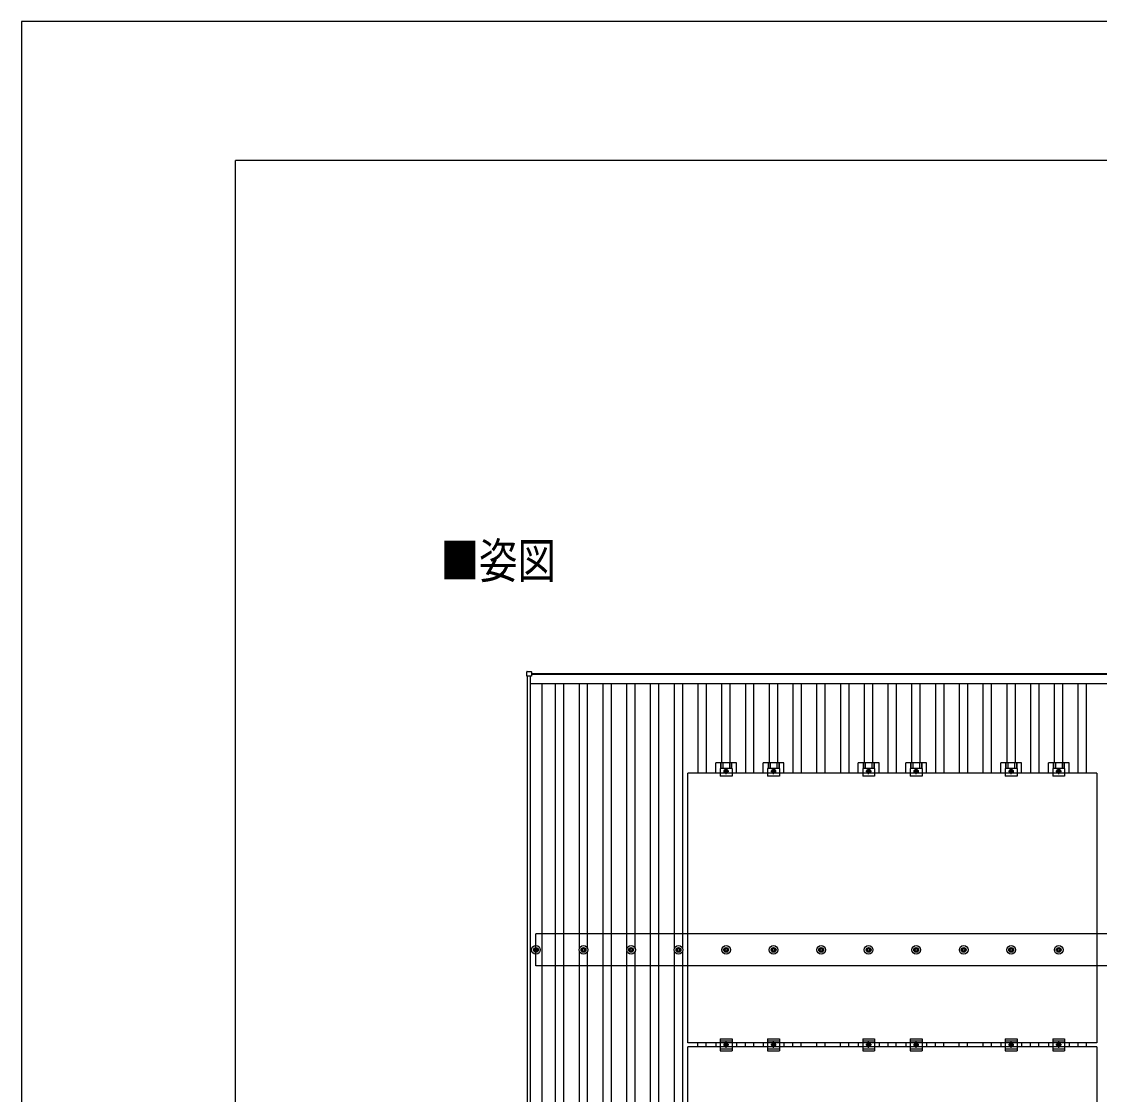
# Model space of a CAD drawing. Units: millimetres, scale not verified. Extents: x -12615 to 12615, y -8910 to 8910.
# Drawn here: x -12615 to -8079, y 4396 to 8910 of the extents above; entities that cross this region are included whole.
import ezdxf
from ezdxf.enums import TextEntityAlignment as Align

# ---------------------------------------------------------------- set-up
doc = ezdxf.new("R2010")
doc.units = ezdxf.units.MM
doc.header["$LTSCALE"] = 40
for name, color, linetype in [('0-2_USER1', 3, 'Continuous'), ('0-4_YKK_13', 4, 'Continuous'), ('0-5_YKK_A1', 4, 'Continuous'), ('0-7_YKK_ZWAK', 7, 'Continuous')]:
    doc.layers.add(name, color=color, linetype=linetype)
doc.styles.add('ＭＳ ゴシック', font='')
doc.styles.get('ＭＳ ゴシック').set_extended_font_data('MS Gothic')

msp = doc.modelspace()

# ---------------------------------------------------------------- linework, layer by layer
at = {"layer": '0-4_YKK_13'}
for p, q in [((-10488.3, 6156.4), (-10488.3, 6174.4)), ((-10487.3, 6175.4), (-10469.3, 6175.4)), ((-10468.3, 6174.4), (-10468.3, 6156.4)), ((-10469.3, 6155.4), (-10487.3, 6155.4)), ((-9693.65, 5747.4), (-9693.65, 5790.9)), ((-9675.01, 5766.7), (-9675, 5735.4)), ((-9625, 5766.7), (-9675.01, 5766.7)), ((-9673.52, 5790.9), (-9673.52, 5766.7)), ((-9672.12, 5790.9), (-9672.12, 5766.7)), ((-9663.92, 5790.9), (-9663.92, 5766.7)), ((-9650, 5743.39), (-9650, 5768.4)), ((-9636.08, 5790.9), (-9636.08, 5766.7)), ((-9627.88, 5790.9), (-9627.88, 5766.7)), ((-9626.48, 5790.9), (-9626.48, 5766.7)), ((-9493.65, 5747.4), (-9493.65, 5790.9)), ((-9475.01, 5766.7), (-9475, 5735.4)), ((-9425, 5766.7), (-9475.01, 5766.7)), ((-9473.52, 5790.9), (-9473.52, 5766.7)), ((-9472.12, 5790.9), (-9472.12, 5766.7)), ((-9463.92, 5790.9), (-9463.92, 5766.7)), ((-9450, 5743.39), (-9450, 5768.4)), ((-9436.08, 5790.9), (-9436.08, 5766.7)), ((-9427.88, 5790.9), (-9427.88, 5766.7)), ((-9426.48, 5790.9), (-9426.48, 5766.7)), ((-9093.65, 5747.4), (-9093.65, 5790.9)), ((-9075.01, 5766.7), (-9075, 5735.4)), ((-9025, 5766.7), (-9075.01, 5766.7)), ((-9073.52, 5790.9), (-9073.52, 5766.7)), ((-9072.12, 5790.9), (-9072.12, 5766.7)), ((-9063.92, 5790.9), (-9063.92, 5766.7)), ((-9050, 5743.39), (-9050, 5768.4)), ((-9036.08, 5790.9), (-9036.08, 5766.7)), ((-9027.88, 5790.9), (-9027.88, 5766.7)), ((-9026.48, 5790.9), (-9026.48, 5766.7)), ((-8893.65, 5747.4), (-8893.65, 5790.9)), ((-8875.01, 5766.7), (-8875, 5735.4)), ((-8825, 5766.7), (-8875.01, 5766.7)), ((-8873.52, 5790.9), (-8873.52, 5766.7)), ((-8872.12, 5790.9), (-8872.12, 5766.7)), ((-8863.92, 5790.9), (-8863.92, 5766.7)), ((-8850, 5743.39), (-8850, 5768.4)), ((-8836.08, 5790.9), (-8836.08, 5766.7)), ((-8827.88, 5790.9), (-8827.88, 5766.7)), ((-8826.48, 5790.9), (-8826.48, 5766.7)), ((-8493.65, 5747.4), (-8493.65, 5790.9)), ((-8475.01, 5766.7), (-8475, 5735.4)), ((-8425, 5766.7), (-8475.01, 5766.7)), ((-8473.52, 5790.9), (-8473.52, 5766.7)), ((-8472.12, 5790.9), (-8472.12, 5766.7)), ((-8463.92, 5790.9), (-8463.92, 5766.7)), ((-8450, 5743.39), (-8450, 5768.4)), ((-8436.08, 5790.9), (-8436.08, 5766.7)), ((-8427.88, 5790.9), (-8427.88, 5766.7)), ((-8426.48, 5790.9), (-8426.48, 5766.7)), ((-8293.65, 5747.4), (-8293.65, 5790.9)), ((-8275.01, 5766.7), (-8275, 5735.4)), ((-8225, 5766.7), (-8275.01, 5766.7)), ((-8273.52, 5790.9), (-8273.52, 5766.7)), ((-8272.12, 5790.9), (-8272.12, 5766.7)), ((-8263.92, 5790.9), (-8263.92, 5766.7)), ((-8250, 5743.39), (-8250, 5768.4)), ((-8236.08, 5790.9), (-8236.08, 5766.7)), ((-8227.88, 5790.9), (-8227.88, 5766.7)), ((-8226.48, 5790.9), (-8226.48, 5766.7)), ((-9811, 4613.4), (-9811, 5747.4)), ((-8089, 5747.4), (-9811, 5747.4)), ((-9661.5, 5755.9), (-9638.5, 5755.9)), ((-9461.5, 5755.9), (-9438.5, 5755.9)), ((-9061.5, 5755.9), (-9038.5, 5755.9)), ((-8861.5, 5755.9), (-8838.5, 5755.9)), ((-8461.5, 5755.9), (-8438.5, 5755.9)), ((-8261.5, 5755.9), (-8238.5, 5755.9)), ((-10460, 5005.88), (-10455.58, 5005.88)), ((-10460, 5002.38), (-10455.58, 5002.38)), ((-10451.75, 5014.13), (-10451.75, 5009.71)), ((-10451.75, 4998.55), (-10451.75, 4994.13)), ((-10448.25, 5014.13), (-10448.25, 5009.71)), ((-10448.25, 4998.55), (-10448.25, 4994.13)), ((-10444.42, 5005.88), (-10440, 5005.88)), ((-10444.42, 5002.38), (-10440, 5002.38)), ((-10260, 5005.88), (-10255.58, 5005.88)), ((-10260, 5002.38), (-10255.58, 5002.38)), ((-10251.75, 5014.13), (-10251.75, 5009.71)), ((-10251.75, 4998.55), (-10251.75, 4994.13)), ((-10248.25, 5014.13), (-10248.25, 5009.71)), ((-10248.25, 4998.55), (-10248.25, 4994.13)), ((-10244.42, 5005.88), (-10240, 5005.88)), ((-10244.42, 5002.38), (-10240, 5002.38)), ((-10060, 5005.88), (-10055.58, 5005.88)), ((-10060, 5002.38), (-10055.58, 5002.38)), ((-10051.75, 5014.13), (-10051.75, 5009.71)), ((-10051.75, 4998.55), (-10051.75, 4994.13)), ((-10048.25, 5014.13), (-10048.25, 5009.71)), ((-10048.25, 4998.55), (-10048.25, 4994.13)), ((-10044.42, 5005.88), (-10040, 5005.88)), ((-10044.42, 5002.38), (-10040, 5002.38)), ((-9860, 5005.88), (-9855.58, 5005.88)), ((-9860, 5002.38), (-9855.58, 5002.38)), ((-9851.75, 5014.13), (-9851.75, 5009.71)), ((-9851.75, 4998.55), (-9851.75, 4994.13)), ((-9848.25, 5014.13), (-9848.25, 5009.71)), ((-9848.25, 4998.55), (-9848.25, 4994.13)), ((-9844.42, 5005.88), (-9840, 5005.88)), ((-9844.42, 5002.38), (-9840, 5002.38)), ((-9660, 5005.88), (-9655.58, 5005.88)), ((-9660, 5002.38), (-9655.58, 5002.38)), ((-9651.75, 5014.13), (-9651.75, 5009.71)), ((-9651.75, 4998.55), (-9651.75, 4994.13)), ((-9648.25, 5014.13), (-9648.25, 5009.71)), ((-9648.25, 4998.55), (-9648.25, 4994.13)), ((-9644.42, 5005.88), (-9640, 5005.88)), ((-9644.42, 5002.38), (-9640, 5002.38)), ((-9460, 5005.88), (-9455.58, 5005.88)), ((-9460, 5002.38), (-9455.58, 5002.38)), ((-9451.75, 5014.13), (-9451.75, 5009.71)), ((-9451.75, 4998.55), (-9451.75, 4994.13)), ((-9448.25, 5014.13), (-9448.25, 5009.71)), ((-9448.25, 4998.55), (-9448.25, 4994.13)), ((-9444.42, 5005.88), (-9440, 5005.88)), ((-9444.42, 5002.38), (-9440, 5002.38)), ((-9260, 5005.88), (-9255.58, 5005.88)), ((-9260, 5002.38), (-9255.58, 5002.38)), ((-9251.75, 5014.13), (-9251.75, 5009.71)), ((-9251.75, 4998.55), (-9251.75, 4994.13)), ((-9248.25, 5014.13), (-9248.25, 5009.71)), ((-9248.25, 4998.55), (-9248.25, 4994.13)), ((-9244.42, 5005.88), (-9240, 5005.88)), ((-9244.42, 5002.38), (-9240, 5002.38)), ((-9060, 5005.88), (-9055.58, 5005.88)), ((-9060, 5002.38), (-9055.58, 5002.38)), ((-9051.75, 5014.13), (-9051.75, 5009.71)), ((-9051.75, 4998.55), (-9051.75, 4994.13)), ((-9048.25, 5014.13), (-9048.25, 5009.71)), ((-9048.25, 4998.55), (-9048.25, 4994.13)), ((-9044.42, 5005.88), (-9040, 5005.88)), ((-9044.42, 5002.38), (-9040, 5002.38)), ((-8860, 5005.88), (-8855.58, 5005.88)), ((-8860, 5002.38), (-8855.58, 5002.38)), ((-8851.75, 5014.13), (-8851.75, 5009.71)), ((-8851.75, 4998.55), (-8851.75, 4994.13)), ((-8848.25, 5014.13), (-8848.25, 5009.71)), ((-8848.25, 4998.55), (-8848.25, 4994.13)), ((-8844.42, 5005.88), (-8840, 5005.88)), ((-8844.42, 5002.38), (-8840, 5002.38)), ((-8660, 5005.88), (-8655.58, 5005.88)), ((-8660, 5002.38), (-8655.58, 5002.38)), ((-8651.75, 5014.13), (-8651.75, 5009.71)), ((-8651.75, 4998.55), (-8651.75, 4994.13)), ((-8648.25, 5014.13), (-8648.25, 5009.71)), ((-8648.25, 4998.55), (-8648.25, 4994.13)), ((-8644.42, 5005.88), (-8640, 5005.88)), ((-8644.42, 5002.38), (-8640, 5002.38)), ((-8460, 5005.88), (-8455.58, 5005.88)), ((-8460, 5002.38), (-8455.58, 5002.38)), ((-8451.75, 5014.13), (-8451.75, 5009.71)), ((-8451.75, 4998.55), (-8451.75, 4994.13)), ((-8448.25, 5014.13), (-8448.25, 5009.71)), ((-8448.25, 4998.55), (-8448.25, 4994.13)), ((-8444.42, 5005.88), (-8440, 5005.88)), ((-8444.42, 5002.38), (-8440, 5002.38)), ((-8260, 5005.88), (-8255.58, 5005.88)), ((-8260, 5002.38), (-8255.58, 5002.38)), ((-8251.75, 5014.13), (-8251.75, 5009.71)), ((-8251.75, 4998.55), (-8251.75, 4994.13)), ((-8248.25, 5014.13), (-8248.25, 5009.71)), ((-8248.25, 4998.55), (-8248.25, 4994.13)), ((-8244.42, 5005.88), (-8240, 5005.88)), ((-8244.42, 5002.38), (-8240, 5002.38)), ((-9675, 4629.9), (-9675, 4579.9)), ((-9675, 4629.9), (-9625, 4629.9)), ((-9625, 4629.9), (-9625, 4579.9)), ((-9475, 4629.9), (-9475, 4579.9)), ((-9475, 4629.9), (-9425, 4629.9)), ((-9425, 4629.9), (-9425, 4579.9)), ((-9075, 4629.9), (-9075, 4579.9)), ((-9075, 4629.9), (-9025, 4629.9)), ((-9025, 4629.9), (-9025, 4579.9)), ((-8875, 4629.9), (-8875, 4579.9)), ((-8875, 4629.9), (-8825, 4629.9)), ((-8825, 4629.9), (-8825, 4579.9)), ((-8475, 4629.9), (-8475, 4579.9)), ((-8475, 4629.9), (-8425, 4629.9)), ((-8425, 4629.9), (-8425, 4579.9)), ((-8275, 4629.9), (-8275, 4579.9)), ((-8275, 4629.9), (-8225, 4629.9)), ((-8225, 4629.9), (-8225, 4579.9)), ((-9811, 3462.4), (-9811, 4596.4)), ((-8089, 4596.4), (-9811, 4596.4)), ((-9693.65, 4613.4), (-9693.65, 4596.4)), ((-9675, 4621.9), (-9625, 4621.9)), ((-9675, 4587.9), (-9625, 4587.9)), ((-9638.5, 4604.9), (-9661.5, 4604.9)), ((-9650, 4592.39), (-9650, 4617.4)), ((-9606.35, 4613.4), (-9606.35, 4596.4)), ((-9493.65, 4613.4), (-9493.65, 4596.4)), ((-9475, 4621.9), (-9425, 4621.9)), ((-9475, 4587.9), (-9425, 4587.9)), ((-9438.5, 4604.9), (-9461.5, 4604.9)), ((-9450, 4592.39), (-9450, 4617.4)), ((-9406.35, 4613.4), (-9406.35, 4596.4)), ((-9093.65, 4613.4), (-9093.65, 4596.4)), ((-9075, 4621.9), (-9025, 4621.9)), ((-9075, 4587.9), (-9025, 4587.9)), ((-9038.5, 4604.9), (-9061.5, 4604.9)), ((-9050, 4592.39), (-9050, 4617.4)), ((-9006.35, 4613.4), (-9006.35, 4596.4)), ((-8893.65, 4613.4), (-8893.65, 4596.4)), ((-8875, 4621.9), (-8825, 4621.9)), ((-8875, 4587.9), (-8825, 4587.9)), ((-8838.5, 4604.9), (-8861.5, 4604.9)), ((-8850, 4592.39), (-8850, 4617.4)), ((-8806.35, 4613.4), (-8806.35, 4596.4)), ((-8493.65, 4613.4), (-8493.65, 4596.4)), ((-8475, 4621.9), (-8425, 4621.9)), ((-8475, 4587.9), (-8425, 4587.9)), ((-8438.5, 4604.9), (-8461.5, 4604.9)), ((-8450, 4592.39), (-8450, 4617.4)), ((-8406.35, 4613.4), (-8406.35, 4596.4)), ((-8293.65, 4613.4), (-8293.65, 4596.4)), ((-8275, 4621.9), (-8225, 4621.9)), ((-8275, 4587.9), (-8225, 4587.9)), ((-8238.5, 4604.9), (-8261.5, 4604.9)), ((-8250, 4592.39), (-8250, 4617.4)), ((-8206.35, 4613.4), (-8206.35, 4596.4)), ((-9675, 4579.9), (-9625, 4579.9)), ((-9475, 4579.9), (-9425, 4579.9)), ((-9075, 4579.9), (-9025, 4579.9)), ((-8875, 4579.9), (-8825, 4579.9)), ((-8475, 4579.9), (-8425, 4579.9)), ((-8275, 4579.9), (-8225, 4579.9))]:
    msp.add_line(p, q, dxfattribs=at)
for points in [[(-9606.35, 5747.4), (-9606.35, 5790.9), (-9693.65, 5790.9)], [(-9625, 5766.7), (-9625, 5735.4), (-9675, 5735.4)], [(-9406.35, 5747.4), (-9406.35, 5790.9), (-9493.65, 5790.9)], [(-9425, 5766.7), (-9425, 5735.4), (-9475, 5735.4)], [(-9006.35, 5747.4), (-9006.35, 5790.9), (-9093.65, 5790.9)], [(-9025, 5766.7), (-9025, 5735.4), (-9075, 5735.4)], [(-8806.35, 5747.4), (-8806.35, 5790.9), (-8893.65, 5790.9)], [(-8825, 5766.7), (-8825, 5735.4), (-8875, 5735.4)], [(-8406.35, 5747.4), (-8406.35, 5790.9), (-8493.65, 5790.9)], [(-8425, 5766.7), (-8425, 5735.4), (-8475, 5735.4)], [(-8206.35, 5747.4), (-8206.35, 5790.9), (-8293.65, 5790.9)], [(-8225, 5766.7), (-8225, 5735.4), (-8275, 5735.4)], [(-8089, 5747.4), (-8089, 4613.4), (-9811, 4613.4)], [(-8089, 4596.4), (-8089, 3462.4), (-9811, 3462.4)]]:
    msp.add_lwpolyline(points, dxfattribs=at)
for points in [[(-9650, 5748.39), (-9643.5, 5752.14), (-9643.5, 5759.65), (-9650, 5763.4), (-9656.5, 5759.65), (-9656.5, 5752.14)], [(-9450, 5748.39), (-9443.5, 5752.14), (-9443.5, 5759.65), (-9450, 5763.4), (-9456.5, 5759.65), (-9456.5, 5752.14)], [(-9050, 5748.39), (-9043.5, 5752.14), (-9043.5, 5759.65), (-9050, 5763.4), (-9056.5, 5759.65), (-9056.5, 5752.14)], [(-8850, 5748.39), (-8843.5, 5752.14), (-8843.5, 5759.65), (-8850, 5763.4), (-8856.5, 5759.65), (-8856.5, 5752.14)], [(-8450, 5748.39), (-8443.5, 5752.14), (-8443.5, 5759.65), (-8450, 5763.4), (-8456.5, 5759.65), (-8456.5, 5752.14)], [(-8250, 5748.39), (-8243.5, 5752.14), (-8243.5, 5759.65), (-8250, 5763.4), (-8256.5, 5759.65), (-8256.5, 5752.14)], [(-9650, 4597.39), (-9656.5, 4601.14), (-9656.5, 4608.65), (-9650, 4612.4), (-9643.5, 4608.65), (-9643.5, 4601.14)], [(-9450, 4597.39), (-9456.5, 4601.14), (-9456.5, 4608.65), (-9450, 4612.4), (-9443.5, 4608.65), (-9443.5, 4601.14)], [(-9050, 4597.39), (-9056.5, 4601.14), (-9056.5, 4608.65), (-9050, 4612.4), (-9043.5, 4608.65), (-9043.5, 4601.14)], [(-8850, 4597.39), (-8856.5, 4601.14), (-8856.5, 4608.65), (-8850, 4612.4), (-8843.5, 4608.65), (-8843.5, 4601.14)], [(-8450, 4597.39), (-8456.5, 4601.14), (-8456.5, 4608.65), (-8450, 4612.4), (-8443.5, 4608.65), (-8443.5, 4601.14)], [(-8250, 4597.39), (-8256.5, 4601.14), (-8256.5, 4608.65), (-8250, 4612.4), (-8243.5, 4608.65), (-8243.5, 4601.14)]]:
    msp.add_lwpolyline(points, close=True, dxfattribs=at)
for centre, radius in [((-9650, 5755.9), 8.5), ((-9650, 5755.9), 6.5), ((-9450, 5755.9), 8.5), ((-9450, 5755.9), 6.5), ((-9050, 5755.9), 8.5), ((-9050, 5755.9), 6.5), ((-8850, 5755.9), 8.5), ((-8850, 5755.9), 6.5), ((-8450, 5755.9), 8.5), ((-8450, 5755.9), 6.5), ((-8250, 5755.9), 8.5), ((-8250, 5755.9), 6.5), ((-9650, 5755.9), 4), ((-9450, 5755.9), 4), ((-9050, 5755.9), 4), ((-8850, 5755.9), 4), ((-8450, 5755.9), 4), ((-8250, 5755.9), 4), ((-10450, 5004.13), 18.25), ((-10450, 5004.13), 10.15), ((-10450, 5004.13), 5.85), ((-10450, 5004.13), 5.25), ((-10250, 5004.13), 18.25), ((-10250, 5004.13), 10.15), ((-10250, 5004.13), 5.85), ((-10250, 5004.13), 5.25), ((-10050, 5004.13), 18.25), ((-10050, 5004.13), 10.15), ((-10050, 5004.13), 5.85), ((-10050, 5004.13), 5.25), ((-9850, 5004.13), 18.25), ((-9850, 5004.13), 10.15), ((-9850, 5004.13), 5.85), ((-9850, 5004.13), 5.25), ((-9650, 5004.13), 18.25), ((-9650, 5004.13), 10.15), ((-9650, 5004.13), 5.85), ((-9650, 5004.13), 5.25), ((-9450, 5004.13), 18.25), ((-9450, 5004.13), 10.15), ((-9450, 5004.13), 5.85), ((-9450, 5004.13), 5.25), ((-9250, 5004.13), 18.25), ((-9250, 5004.13), 10.15), ((-9250, 5004.13), 5.85), ((-9250, 5004.13), 5.25), ((-9050, 5004.13), 18.25), ((-9050, 5004.13), 10.15), ((-9050, 5004.13), 5.85), ((-9050, 5004.13), 5.25), ((-8850, 5004.13), 18.25), ((-8850, 5004.13), 10.15), ((-8850, 5004.13), 5.85), ((-8850, 5004.13), 5.25), ((-8650, 5004.13), 18.25), ((-8650, 5004.13), 10.15), ((-8650, 5004.13), 5.85), ((-8650, 5004.13), 5.25), ((-8450, 5004.13), 18.25), ((-8450, 5004.13), 10.15), ((-8450, 5004.13), 5.85), ((-8450, 5004.13), 5.25), ((-8250, 5004.13), 18.25), ((-8250, 5004.13), 10.15), ((-8250, 5004.13), 5.85), ((-8250, 5004.13), 5.25), ((-9650, 4604.9), 8.5), ((-9650, 4604.9), 6.5), ((-9650, 4604.9), 4), ((-9450, 4604.9), 8.5), ((-9450, 4604.9), 6.5), ((-9450, 4604.9), 4), ((-9050, 4604.9), 8.5), ((-9050, 4604.9), 6.5), ((-9050, 4604.9), 4), ((-8850, 4604.9), 8.5), ((-8850, 4604.9), 6.5), ((-8850, 4604.9), 4), ((-8450, 4604.9), 8.5), ((-8450, 4604.9), 6.5), ((-8450, 4604.9), 4), ((-8250, 4604.9), 8.5), ((-8250, 4604.9), 6.5), ((-8250, 4604.9), 4)]:
    msp.add_circle(centre, radius, dxfattribs=at)
for centre, start, end in [((-10487.3, 6174.4), 90, 180), ((-10469.3, 6174.4), 0, 90), ((-10487.3, 6156.4), 180, 270), ((-10469.3, 6156.4), 270, 0)]:
    msp.add_arc(centre, 1, start, end, dxfattribs=at)
at = {"layer": '0-5_YKK_A1'}
for p, q in [((-10485, 751.97), (-10485, 6155.4)), ((-10473, 751.97), (-10473, 6155.4)), ((-10473, 6124.52), (-5676.5, 6124.52)), ((-10468.3, 6167.31), (-5631.7, 6167.31)), ((-5631.7, 6162.52), (-10468.3, 6162.52)), ((-10423.5, 783.29), (-10423.5, 6124.52)), ((-10367.5, 783.29), (-10367.5, 6124.52)), ((-10332.5, 783.29), (-10332.5, 6124.52)), ((-10267.5, 5009.31), (-10267.5, 6124.52)), ((-10232.5, 5009.31), (-10232.5, 6124.52)), ((-10167.5, 783.29), (-10167.5, 6124.52)), ((-10132.5, 783.29), (-10132.5, 6124.52)), ((-10067.5, 5009.31), (-10067.5, 6124.52)), ((-10032.5, 5009.31), (-10032.5, 6124.52)), ((-9967.5, 783.29), (-9967.5, 6124.52)), ((-9932.5, 783.29), (-9932.5, 6124.52)), ((-9867.5, 5009.31), (-9867.5, 6124.52)), ((-9832.5, 5009.31), (-9832.5, 6124.52)), ((-9767.5, 5747.4), (-9767.5, 6124.52)), ((-9732.5, 5747.4), (-9732.5, 6124.52)), ((-9667.5, 5790.9), (-9667.5, 6124.52)), ((-9632.5, 5790.9), (-9632.5, 6124.52)), ((-9567.5, 5747.4), (-9567.5, 6124.52)), ((-9532.5, 5747.4), (-9532.5, 6124.52)), ((-9467.5, 5790.9), (-9467.5, 6124.52)), ((-9432.5, 5790.9), (-9432.5, 6124.52)), ((-9367.5, 5747.4), (-9367.5, 6124.52)), ((-9332.5, 5747.4), (-9332.5, 6124.52)), ((-9267.5, 5747.4), (-9267.5, 6124.52)), ((-9232.5, 5747.4), (-9232.5, 6124.52)), ((-9167.5, 5747.4), (-9167.5, 6124.52)), ((-9132.5, 5747.4), (-9132.5, 6124.52)), ((-9067.5, 5790.9), (-9067.5, 6124.52)), ((-9032.5, 5790.9), (-9032.5, 6124.52)), ((-8967.5, 5747.4), (-8967.5, 6124.52)), ((-8932.5, 5747.4), (-8932.5, 6124.52)), ((-8867.5, 5790.9), (-8867.5, 6124.52)), ((-8832.5, 5790.9), (-8832.5, 6124.52)), ((-8767.5, 5747.4), (-8767.5, 6124.52)), ((-8732.5, 5747.4), (-8732.5, 6124.52)), ((-8667.5, 5747.4), (-8667.5, 6124.52)), ((-8632.5, 5747.4), (-8632.5, 6124.52)), ((-8567.5, 5747.4), (-8567.5, 6124.52)), ((-8532.5, 5747.4), (-8532.5, 6124.52)), ((-8467.5, 5790.9), (-8467.5, 6124.52)), ((-8432.5, 5790.9), (-8432.5, 6124.52)), ((-8367.5, 5747.4), (-8367.5, 6124.52)), ((-8332.5, 5747.4), (-8332.5, 6124.52)), ((-8267.5, 5790.9), (-8267.5, 6124.52)), ((-8232.5, 5790.9), (-8232.5, 6124.52)), ((-8167.5, 5747.4), (-8167.5, 6124.52)), ((-8132.5, 5747.4), (-8132.5, 6124.52)), ((-5650, 5071.13), (-10450, 5071.13)), ((-10450, 4937.13), (-10450, 5071.13)), ((-10267.5, 1909.31), (-10267.5, 4998.95)), ((-10232.5, 1909.31), (-10232.5, 4998.95)), ((-10067.5, 1909.31), (-10067.5, 4998.95)), ((-10032.5, 1909.31), (-10032.5, 4998.95)), ((-9867.5, 1909.31), (-9867.5, 4998.95)), ((-9832.5, 1909.31), (-9832.5, 4998.95)), ((-5650, 4937.13), (-10450, 4937.13)), ((-9768.44, 4596.4), (-9768.44, 4613.4)), ((-9733.44, 4596.4), (-9733.44, 4613.4)), ((-9568.44, 4596.4), (-9568.44, 4613.4)), ((-9533.44, 4596.4), (-9533.44, 4613.4)), ((-9368.44, 4596.4), (-9368.44, 4613.4)), ((-9333.44, 4596.4), (-9333.44, 4613.4)), ((-9268.44, 4596.4), (-9268.44, 4613.4)), ((-9233.44, 4596.4), (-9233.44, 4613.4)), ((-9168.44, 4596.4), (-9168.44, 4613.4)), ((-9133.44, 4596.4), (-9133.44, 4613.4)), ((-8968.44, 4596.4), (-8968.44, 4613.4)), ((-8933.44, 4596.4), (-8933.44, 4613.4)), ((-8768.44, 4596.4), (-8768.44, 4613.4)), ((-8733.44, 4596.4), (-8733.44, 4613.4)), ((-8668.44, 4596.4), (-8668.44, 4613.4)), ((-8633.44, 4596.4), (-8633.44, 4613.4)), ((-8568.44, 4596.4), (-8568.44, 4613.4)), ((-8533.44, 4596.4), (-8533.44, 4613.4)), ((-8368.44, 4596.4), (-8368.44, 4613.4)), ((-8333.44, 4596.4), (-8333.44, 4613.4)), ((-8168.44, 4596.4), (-8168.44, 4613.4)), ((-8133.44, 4596.4), (-8133.44, 4613.4))]:
    msp.add_line(p, q, dxfattribs=at)
at = {"layer": '0-7_YKK_ZWAK'}
for p in [(11685.06, 8325), (-11714.94, -7575)]:
    msp.add_line(p, (-11714.94, 8325), dxfattribs=at)
msp.add_lwpolyline([(-12615, -8910), (12615, -8910), (12615, 8910), (-12615, 8910)], close=True, dxfattribs=at)

# ---------------------------------------------------------------- texts
at = {"layer": '0-2_USER1', "style": 'ＭＳ ゴシック', "width": 0.8}
msp.add_text('■姿図', height=148.5, dxfattribs=at).set_placement((-10851.64, 6523.01), align=Align.BOTTOM_LEFT)

doc.saveas('drawing.dxf')
